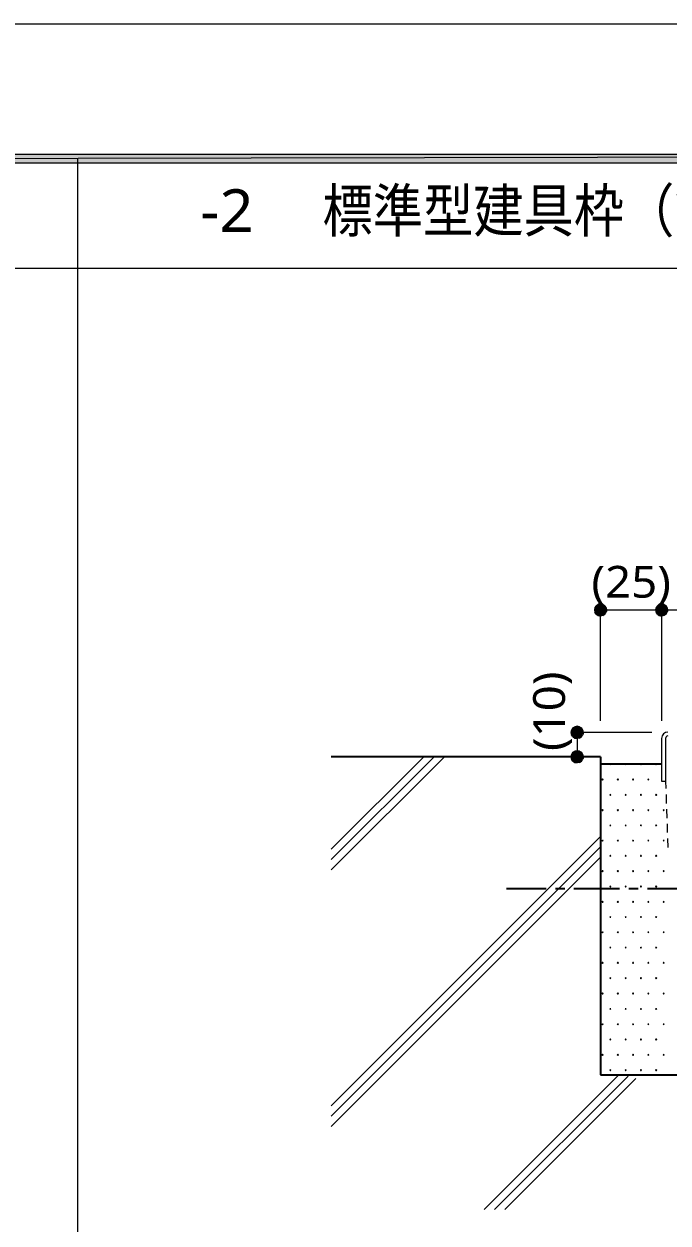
# Model space of a CAD drawing. Header units: millimetres. Extents: x 0 to 420, y 0 to 297.
# Drawn here: x 205.8 to 258.4, y 199 to 297 of the extents above; entities that cross this region are included whole.
import ezdxf
from ezdxf.enums import TextEntityAlignment as Align

# ---------------------------------------------------------------- set-up
doc = ezdxf.new("R2010")
doc.units = ezdxf.units.MM
doc.styles.add('kst32b', font='NotoSansJP-Variable.ttf')

msp = doc.modelspace()

# ---------------------------------------------------------------- hatches: boundary and pattern name
h = msp.add_hatch(color=7)
h.paths.add_polyline_path([(394.166, 285.623), (394.166, 286.321), (26.183, 285.623), (394.166, 285.623)])
h.paths.add_polyline_path([(394.166, 286.321), (26.183, 285.623), (26.183, 286.321), (394.166, 286.321)])
for points in [[(252.412, 249.28), (252.391, 249.089), (252.878, 249.089), (252.412, 249.28)], [(257.429, 249.28), (257.387, 249.089), (257.873, 249.089), (257.429, 249.28)], [(250.507, 239.268), (250.465, 239.078), (250.973, 239.078), (250.507, 239.268)], [(250.507, 237.278), (250.465, 237.088), (250.973, 237.088), (250.507, 237.278)], [(253.682, 236.516), (253.661, 236.495), (253.64, 236.474), (253.661, 236.453), (253.682, 236.432), (253.704, 236.453), (253.725, 236.474), (253.704, 236.495), (253.682, 236.516)], [(254.931, 236.516), (254.91, 236.495), (254.889, 236.474), (254.91, 236.453), (254.931, 236.432), (254.953, 236.453), (254.974, 236.474), (254.953, 236.495), (254.931, 236.516)], [(256.18, 236.516), (256.159, 236.495), (256.138, 236.474), (256.159, 236.453), (256.18, 236.432), (256.201, 236.453), (256.223, 236.474), (256.201, 236.495), (256.18, 236.516)], [(257.429, 236.516), (257.408, 236.495), (257.387, 236.474), (257.408, 236.453), (257.429, 236.432), (257.45, 236.453), (257.471, 236.474), (257.45, 236.495), (257.429, 236.516)], [(253.048, 235.267), (253.026, 235.246), (253.005, 235.225), (253.026, 235.204), (253.048, 235.183), (253.069, 235.204), (253.09, 235.225), (253.069, 235.246), (253.048, 235.267)], [(254.296, 235.267), (254.275, 235.246), (254.254, 235.225), (254.275, 235.204), (254.296, 235.183), (254.318, 235.204), (254.339, 235.225), (254.318, 235.246), (254.296, 235.267)], [(255.545, 235.267), (255.524, 235.246), (255.503, 235.225), (255.524, 235.204), (255.545, 235.183), (255.566, 235.204), (255.587, 235.225), (255.566, 235.246), (255.545, 235.267)], [(256.794, 235.267), (256.773, 235.246), (256.752, 235.225), (256.773, 235.204), (256.794, 235.183), (256.815, 235.204), (256.836, 235.225), (256.815, 235.246), (256.794, 235.267)], [(253.682, 234.019), (253.661, 233.997), (253.64, 233.976), (253.661, 233.955), (253.682, 233.934), (253.704, 233.955), (253.725, 233.976), (253.704, 233.997), (253.682, 234.019)], [(254.931, 234.019), (254.91, 233.997), (254.889, 233.976), (254.91, 233.955), (254.931, 233.934), (254.953, 233.955), (254.974, 233.976), (254.953, 233.997), (254.931, 234.019)], [(256.18, 234.019), (256.159, 233.997), (256.138, 233.976), (256.159, 233.955), (256.18, 233.934), (256.201, 233.955), (256.223, 233.976), (256.201, 233.997), (256.18, 234.019)], [(257.429, 234.019), (257.408, 233.997), (257.387, 233.976), (257.408, 233.955), (257.429, 233.934), (257.45, 233.955), (257.471, 233.976), (257.45, 233.997), (257.429, 234.019)], [(253.048, 232.77), (253.026, 232.749), (253.005, 232.728), (253.026, 232.706), (253.048, 232.685), (253.069, 232.706), (253.09, 232.728), (253.069, 232.749), (253.048, 232.77)], [(254.296, 232.77), (254.275, 232.749), (254.254, 232.728), (254.275, 232.706), (254.296, 232.685), (254.318, 232.706), (254.339, 232.728), (254.318, 232.749), (254.296, 232.77)], [(255.545, 232.77), (255.524, 232.749), (255.503, 232.728), (255.524, 232.706), (255.545, 232.685), (255.566, 232.706), (255.587, 232.728), (255.566, 232.749), (255.545, 232.77)], [(256.794, 232.77), (256.773, 232.749), (256.752, 232.728), (256.773, 232.706), (256.794, 232.685), (256.815, 232.706), (256.836, 232.728), (256.815, 232.749), (256.794, 232.77)], [(258.043, 232.77), (258.022, 232.749), (258, 232.728), (258.022, 232.706), (258.043, 232.685), (258.064, 232.706), (258.085, 232.728), (258.064, 232.749), (258.043, 232.77)], [(253.682, 231.521), (253.661, 231.5), (253.64, 231.479), (253.661, 231.457), (253.682, 231.436), (253.704, 231.457), (253.725, 231.479), (253.704, 231.5), (253.682, 231.521)], [(254.931, 231.521), (254.91, 231.5), (254.889, 231.479), (254.91, 231.457), (254.931, 231.436), (254.953, 231.457), (254.974, 231.479), (254.953, 231.5), (254.931, 231.521)], [(256.18, 231.521), (256.159, 231.5), (256.138, 231.479), (256.159, 231.457), (256.18, 231.436), (256.201, 231.457), (256.223, 231.479), (256.201, 231.5), (256.18, 231.521)], [(257.429, 231.521), (257.408, 231.5), (257.387, 231.479), (257.408, 231.457), (257.429, 231.436), (257.45, 231.457), (257.471, 231.479), (257.45, 231.5), (257.429, 231.521)], [(253.048, 230.272), (253.026, 230.251), (253.005, 230.23), (253.026, 230.209), (253.048, 230.187), (253.069, 230.209), (253.09, 230.23), (253.069, 230.251), (253.048, 230.272)], [(254.296, 230.272), (254.275, 230.251), (254.254, 230.23), (254.275, 230.209), (254.296, 230.187), (254.318, 230.209), (254.339, 230.23), (254.318, 230.251), (254.296, 230.272)], [(255.545, 230.272), (255.524, 230.251), (255.503, 230.23), (255.524, 230.209), (255.545, 230.187), (255.566, 230.209), (255.587, 230.23), (255.566, 230.251), (255.545, 230.272)], [(256.794, 230.272), (256.773, 230.251), (256.752, 230.23), (256.773, 230.209), (256.794, 230.187), (256.815, 230.209), (256.836, 230.23), (256.815, 230.251), (256.794, 230.272)], [(258.043, 230.272), (258.022, 230.251), (258, 230.23), (258.022, 230.209), (258.043, 230.187), (258.064, 230.209), (258.085, 230.23), (258.064, 230.251), (258.043, 230.272)], [(253.682, 229.023), (253.661, 229.002), (253.64, 228.981), (253.661, 228.96), (253.682, 228.939), (253.704, 228.96), (253.725, 228.981), (253.704, 229.002), (253.682, 229.023)], [(254.931, 229.023), (254.91, 229.002), (254.889, 228.981), (254.91, 228.96), (254.931, 228.939), (254.953, 228.96), (254.974, 228.981), (254.953, 229.002), (254.931, 229.023)], [(256.18, 229.023), (256.159, 229.002), (256.138, 228.981), (256.159, 228.96), (256.18, 228.939), (256.201, 228.96), (256.223, 228.981), (256.201, 229.002), (256.18, 229.023)], [(257.429, 229.023), (257.408, 229.002), (257.387, 228.981), (257.408, 228.96), (257.429, 228.939), (257.45, 228.96), (257.471, 228.981), (257.45, 229.002), (257.429, 229.023)], [(253.048, 227.774), (253.026, 227.753), (253.005, 227.732), (253.026, 227.711), (253.048, 227.69), (253.069, 227.711), (253.09, 227.732), (253.069, 227.753), (253.048, 227.774)], [(254.296, 227.774), (254.275, 227.753), (254.254, 227.732), (254.275, 227.711), (254.296, 227.69), (254.318, 227.711), (254.339, 227.732), (254.318, 227.753), (254.296, 227.774)], [(255.545, 227.774), (255.524, 227.753), (255.503, 227.732), (255.524, 227.711), (255.545, 227.69), (255.566, 227.711), (255.587, 227.732), (255.566, 227.753), (255.545, 227.774)], [(256.794, 227.774), (256.773, 227.753), (256.752, 227.732), (256.773, 227.711), (256.794, 227.69), (256.815, 227.711), (256.836, 227.732), (256.815, 227.753), (256.794, 227.774)], [(258.043, 227.774), (258.022, 227.753), (258, 227.732), (258.022, 227.711), (258.043, 227.69), (258.064, 227.711), (258.085, 227.732), (258.064, 227.753), (258.043, 227.774)], [(253.682, 226.526), (253.661, 226.504), (253.64, 226.483), (253.661, 226.462), (253.682, 226.441), (253.704, 226.462), (253.725, 226.483), (253.704, 226.504), (253.682, 226.526)], [(254.931, 226.526), (254.91, 226.504), (254.889, 226.483), (254.91, 226.462), (254.931, 226.441), (254.953, 226.462), (254.974, 226.483), (254.953, 226.504), (254.931, 226.526)], [(256.18, 226.526), (256.159, 226.504), (256.138, 226.483), (256.159, 226.462), (256.18, 226.441), (256.201, 226.462), (256.223, 226.483), (256.201, 226.504), (256.18, 226.526)], [(257.429, 226.526), (257.408, 226.504), (257.387, 226.483), (257.408, 226.462), (257.429, 226.441), (257.45, 226.462), (257.471, 226.483), (257.45, 226.504), (257.429, 226.526)], [(253.048, 225.277), (253.026, 225.256), (253.005, 225.234), (253.026, 225.213), (253.048, 225.192), (253.069, 225.213), (253.09, 225.234), (253.069, 225.256), (253.048, 225.277)], [(254.296, 225.277), (254.275, 225.256), (254.254, 225.234), (254.275, 225.213), (254.296, 225.192), (254.318, 225.213), (254.339, 225.234), (254.318, 225.256), (254.296, 225.277)], [(255.545, 225.277), (255.524, 225.256), (255.503, 225.234), (255.524, 225.213), (255.545, 225.192), (255.566, 225.213), (255.587, 225.234), (255.566, 225.256), (255.545, 225.277)], [(256.794, 225.277), (256.773, 225.256), (256.752, 225.234), (256.773, 225.213), (256.794, 225.192), (256.815, 225.213), (256.836, 225.234), (256.815, 225.256), (256.794, 225.277)], [(258.043, 225.277), (258.022, 225.256), (258, 225.234), (258.022, 225.213), (258.043, 225.192), (258.064, 225.213), (258.085, 225.234), (258.064, 225.256), (258.043, 225.277)], [(253.682, 224.028), (253.661, 224.007), (253.64, 223.986), (253.661, 223.964), (253.682, 223.943), (253.704, 223.964), (253.725, 223.986), (253.704, 224.007), (253.682, 224.028)], [(254.931, 224.028), (254.91, 224.007), (254.889, 223.986), (254.91, 223.964), (254.931, 223.943), (254.953, 223.964), (254.974, 223.986), (254.953, 224.007), (254.931, 224.028)], [(256.18, 224.028), (256.159, 224.007), (256.138, 223.986), (256.159, 223.964), (256.18, 223.943), (256.201, 223.964), (256.223, 223.986), (256.201, 224.007), (256.18, 224.028)], [(257.429, 224.028), (257.408, 224.007), (257.387, 223.986), (257.408, 223.964), (257.429, 223.943), (257.45, 223.964), (257.471, 223.986), (257.45, 224.007), (257.429, 224.028)], [(253.048, 222.779), (253.026, 222.758), (253.005, 222.737), (253.026, 222.716), (253.048, 222.695), (253.069, 222.716), (253.09, 222.737), (253.069, 222.758), (253.048, 222.779)], [(254.296, 222.779), (254.275, 222.758), (254.254, 222.737), (254.275, 222.716), (254.296, 222.695), (254.318, 222.716), (254.339, 222.737), (254.318, 222.758), (254.296, 222.779)], [(255.545, 222.779), (255.524, 222.758), (255.503, 222.737), (255.524, 222.716), (255.545, 222.695), (255.566, 222.716), (255.587, 222.737), (255.566, 222.758), (255.545, 222.779)], [(256.794, 222.779), (256.773, 222.758), (256.752, 222.737), (256.773, 222.716), (256.794, 222.695), (256.815, 222.716), (256.836, 222.737), (256.815, 222.758), (256.794, 222.779)], [(258.043, 222.779), (258.022, 222.758), (258, 222.737), (258.022, 222.716), (258.043, 222.695), (258.064, 222.716), (258.085, 222.737), (258.064, 222.758), (258.043, 222.779)], [(253.682, 221.53), (253.661, 221.509), (253.64, 221.488), (253.661, 221.467), (253.682, 221.446), (253.704, 221.467), (253.725, 221.488), (253.704, 221.509), (253.682, 221.53)], [(254.931, 221.53), (254.91, 221.509), (254.889, 221.488), (254.91, 221.467), (254.931, 221.446), (254.953, 221.467), (254.974, 221.488), (254.953, 221.509), (254.931, 221.53)], [(256.18, 221.53), (256.159, 221.509), (256.138, 221.488), (256.159, 221.467), (256.18, 221.446), (256.201, 221.467), (256.223, 221.488), (256.201, 221.509), (256.18, 221.53)], [(257.429, 221.53), (257.408, 221.509), (257.387, 221.488), (257.408, 221.467), (257.429, 221.446), (257.45, 221.467), (257.471, 221.488), (257.45, 221.509), (257.429, 221.53)], [(253.048, 220.281), (253.026, 220.26), (253.005, 220.239), (253.026, 220.218), (253.048, 220.197), (253.069, 220.218), (253.09, 220.239), (253.069, 220.26), (253.048, 220.281)], [(254.296, 220.281), (254.275, 220.26), (254.254, 220.239), (254.275, 220.218), (254.296, 220.197), (254.318, 220.218), (254.339, 220.239), (254.318, 220.26), (254.296, 220.281)], [(255.545, 220.281), (255.524, 220.26), (255.503, 220.239), (255.524, 220.218), (255.545, 220.197), (255.566, 220.218), (255.587, 220.239), (255.566, 220.26), (255.545, 220.281)], [(256.794, 220.281), (256.773, 220.26), (256.752, 220.239), (256.773, 220.218), (256.794, 220.197), (256.815, 220.218), (256.836, 220.239), (256.815, 220.26), (256.794, 220.281)], [(258.043, 220.281), (258.022, 220.26), (258, 220.239), (258.022, 220.218), (258.043, 220.197), (258.064, 220.218), (258.085, 220.239), (258.064, 220.26), (258.043, 220.281)], [(253.682, 219.033), (253.661, 219.012), (253.64, 218.99), (253.661, 218.969), (253.682, 218.948), (253.704, 218.969), (253.725, 218.99), (253.704, 219.012), (253.682, 219.033)], [(254.931, 219.033), (254.91, 219.012), (254.889, 218.99), (254.91, 218.969), (254.931, 218.948), (254.953, 218.969), (254.974, 218.99), (254.953, 219.012), (254.931, 219.033)], [(256.18, 219.033), (256.159, 219.012), (256.138, 218.99), (256.159, 218.969), (256.18, 218.948), (256.201, 218.969), (256.223, 218.99), (256.201, 219.012), (256.18, 219.033)], [(257.429, 219.033), (257.408, 219.012), (257.387, 218.99), (257.408, 218.969), (257.429, 218.948), (257.45, 218.969), (257.471, 218.99), (257.45, 219.012), (257.429, 219.033)], [(253.048, 217.784), (253.026, 217.763), (253.005, 217.741), (253.026, 217.72), (253.048, 217.699), (253.069, 217.72), (253.09, 217.741), (253.069, 217.763), (253.048, 217.784)], [(254.296, 217.784), (254.275, 217.763), (254.254, 217.741), (254.275, 217.72), (254.296, 217.699), (254.318, 217.72), (254.339, 217.741), (254.318, 217.763), (254.296, 217.784)], [(255.545, 217.784), (255.524, 217.763), (255.503, 217.741), (255.524, 217.72), (255.545, 217.699), (255.566, 217.72), (255.587, 217.741), (255.566, 217.763), (255.545, 217.784)], [(256.794, 217.784), (256.773, 217.763), (256.752, 217.741), (256.773, 217.72), (256.794, 217.699), (256.815, 217.72), (256.836, 217.741), (256.815, 217.763), (256.794, 217.784)], [(258.043, 217.784), (258.022, 217.763), (258, 217.741), (258.022, 217.72), (258.043, 217.699), (258.064, 217.72), (258.085, 217.741), (258.064, 217.763), (258.043, 217.784)], [(253.682, 216.514), (253.661, 216.493), (253.64, 216.471), (253.661, 216.45), (253.682, 216.429), (253.704, 216.45), (253.725, 216.471), (253.704, 216.493), (253.682, 216.514)], [(254.931, 216.514), (254.91, 216.493), (254.889, 216.471), (254.91, 216.45), (254.931, 216.429), (254.953, 216.45), (254.974, 216.471), (254.953, 216.493), (254.931, 216.514)], [(256.18, 216.514), (256.159, 216.493), (256.138, 216.471), (256.159, 216.45), (256.18, 216.429), (256.201, 216.45), (256.223, 216.471), (256.201, 216.493), (256.18, 216.514)], [(257.429, 216.514), (257.408, 216.493), (257.387, 216.471), (257.408, 216.45), (257.429, 216.429), (257.45, 216.45), (257.471, 216.471), (257.45, 216.493), (257.429, 216.514)], [(253.048, 215.265), (253.026, 215.244), (253.005, 215.223), (253.026, 215.201), (253.048, 215.18), (253.069, 215.201), (253.09, 215.223), (253.069, 215.244), (253.048, 215.265)], [(254.296, 215.265), (254.275, 215.244), (254.254, 215.223), (254.275, 215.201), (254.296, 215.18), (254.318, 215.201), (254.339, 215.223), (254.318, 215.244), (254.296, 215.265)], [(255.545, 215.265), (255.524, 215.244), (255.503, 215.223), (255.524, 215.201), (255.545, 215.18), (255.566, 215.201), (255.587, 215.223), (255.566, 215.244), (255.545, 215.265)], [(256.794, 215.265), (256.773, 215.244), (256.752, 215.223), (256.773, 215.201), (256.794, 215.18), (256.815, 215.201), (256.836, 215.223), (256.815, 215.244), (256.794, 215.265)], [(258.043, 215.265), (258.022, 215.244), (258, 215.223), (258.022, 215.201), (258.043, 215.18), (258.064, 215.201), (258.085, 215.223), (258.064, 215.244), (258.043, 215.265)], [(253.682, 214.016), (253.661, 213.995), (253.64, 213.974), (253.661, 213.953), (253.682, 213.931), (253.704, 213.953), (253.725, 213.974), (253.704, 213.995), (253.682, 214.016)], [(254.931, 214.016), (254.91, 213.995), (254.889, 213.974), (254.91, 213.953), (254.931, 213.931), (254.953, 213.953), (254.974, 213.974), (254.953, 213.995), (254.931, 214.016)], [(256.18, 214.016), (256.159, 213.995), (256.138, 213.974), (256.159, 213.953), (256.18, 213.931), (256.201, 213.953), (256.223, 213.974), (256.201, 213.995), (256.18, 214.016)], [(257.429, 214.016), (257.408, 213.995), (257.387, 213.974), (257.408, 213.953), (257.429, 213.931), (257.45, 213.953), (257.471, 213.974), (257.45, 213.995), (257.429, 214.016)], [(253.048, 212.767), (253.026, 212.746), (253.005, 212.725), (253.026, 212.704), (253.048, 212.683), (253.069, 212.704), (253.09, 212.725), (253.069, 212.746), (253.048, 212.767)], [(254.296, 212.767), (254.275, 212.746), (254.254, 212.725), (254.275, 212.704), (254.296, 212.683), (254.318, 212.704), (254.339, 212.725), (254.318, 212.746), (254.296, 212.767)], [(255.545, 212.767), (255.524, 212.746), (255.503, 212.725), (255.524, 212.704), (255.545, 212.683), (255.566, 212.704), (255.587, 212.725), (255.566, 212.746), (255.545, 212.767)], [(256.794, 212.767), (256.773, 212.746), (256.752, 212.725), (256.773, 212.704), (256.794, 212.683), (256.815, 212.704), (256.836, 212.725), (256.815, 212.746), (256.794, 212.767)], [(258.043, 212.767), (258.022, 212.746), (258, 212.725), (258.022, 212.704), (258.043, 212.683), (258.064, 212.704), (258.085, 212.725), (258.064, 212.746), (258.043, 212.767)], [(253.682, 211.519), (253.661, 211.497), (253.64, 211.476), (253.661, 211.455), (253.682, 211.434), (253.704, 211.455), (253.725, 211.476), (253.704, 211.497), (253.682, 211.519)], [(254.931, 211.519), (254.91, 211.497), (254.889, 211.476), (254.91, 211.455), (254.931, 211.434), (254.953, 211.455), (254.974, 211.476), (254.953, 211.497), (254.931, 211.519)], [(256.18, 211.519), (256.159, 211.497), (256.138, 211.476), (256.159, 211.455), (256.18, 211.434), (256.201, 211.455), (256.223, 211.476), (256.201, 211.497), (256.18, 211.519)], [(257.429, 211.519), (257.408, 211.497), (257.387, 211.476), (257.408, 211.455), (257.429, 211.434), (257.45, 211.455), (257.471, 211.476), (257.45, 211.497), (257.429, 211.519)]]:
    msp.add_hatch(color=7).paths.add_polyline_path(points)
h = msp.add_hatch(color=7)
h.paths.add_polyline_path([(252.391, 249.089), (252.412, 248.899), (252.878, 249.089), (252.391, 249.089)])
h.paths.add_polyline_path([(252.412, 248.899), (252.878, 249.089), (252.518, 248.729), (252.412, 248.899)])
h.paths.add_polyline_path([(252.878, 249.089), (252.518, 248.729), (252.688, 248.624), (252.878, 249.089)])
h = msp.add_hatch(color=7)
h.paths.add_polyline_path([(252.878, 249.576), (252.688, 249.555), (252.878, 249.089), (252.878, 249.576)])
h.paths.add_polyline_path([(252.688, 249.555), (252.878, 249.089), (252.518, 249.428), (252.688, 249.555)])
h.paths.add_polyline_path([(252.878, 249.089), (252.518, 249.428), (252.412, 249.28), (252.878, 249.089)])
h = msp.add_hatch(color=7)
h.paths.add_polyline_path([(252.688, 248.624), (252.878, 248.581), (252.878, 249.089), (252.688, 248.624)])
h.paths.add_polyline_path([(252.878, 248.581), (252.878, 249.089), (253.069, 248.624), (252.878, 248.581)])
h.paths.add_polyline_path([(252.878, 249.089), (253.069, 248.624), (253.238, 248.729), (252.878, 249.089)])
h = msp.add_hatch(color=7)
h.paths.add_polyline_path([(253.344, 249.28), (253.238, 249.428), (252.878, 249.089), (253.344, 249.28)])
h.paths.add_polyline_path([(253.238, 249.428), (252.878, 249.089), (253.069, 249.555), (253.238, 249.428)])
h.paths.add_polyline_path([(252.878, 249.089), (253.069, 249.555), (252.878, 249.576), (252.878, 249.089)])
h = msp.add_hatch(color=7)
h.paths.add_polyline_path([(253.238, 248.729), (253.344, 248.899), (252.878, 249.089), (253.238, 248.729)])
h.paths.add_polyline_path([(253.344, 248.899), (252.878, 249.089), (253.386, 249.089), (253.344, 248.899)])
h.paths.add_polyline_path([(252.878, 249.089), (253.386, 249.089), (253.344, 249.28), (252.878, 249.089)])
h = msp.add_hatch(color=7)
h.paths.add_polyline_path([(257.387, 249.089), (257.429, 248.899), (257.873, 249.089), (257.387, 249.089)])
h.paths.add_polyline_path([(257.429, 248.899), (257.873, 249.089), (257.535, 248.729), (257.429, 248.899)])
h.paths.add_polyline_path([(257.873, 249.089), (257.535, 248.729), (257.683, 248.624), (257.873, 249.089)])
h = msp.add_hatch(color=7)
h.paths.add_polyline_path([(257.873, 249.576), (257.683, 249.555), (257.873, 249.089), (257.873, 249.576)])
h.paths.add_polyline_path([(257.683, 249.555), (257.873, 249.089), (257.535, 249.428), (257.683, 249.555)])
h.paths.add_polyline_path([(257.873, 249.089), (257.535, 249.428), (257.429, 249.28), (257.873, 249.089)])
h = msp.add_hatch(color=7)
h.paths.add_polyline_path([(257.683, 248.624), (257.873, 248.581), (257.873, 249.089), (257.683, 248.624)])
h.paths.add_polyline_path([(257.873, 248.581), (257.873, 249.089), (258.064, 248.624), (257.873, 248.581)])
h.paths.add_polyline_path([(257.873, 249.089), (258.064, 248.624), (258.233, 248.729), (257.873, 249.089)])
h = msp.add_hatch(color=7)
h.paths.add_polyline_path([(258.339, 249.28), (258.233, 249.428), (257.873, 249.089), (258.339, 249.28)])
h.paths.add_polyline_path([(258.233, 249.428), (257.873, 249.089), (258.064, 249.555), (258.233, 249.428)])
h.paths.add_polyline_path([(257.873, 249.089), (258.064, 249.555), (257.873, 249.576), (257.873, 249.089)])
h = msp.add_hatch(color=7)
h.paths.add_polyline_path([(258.233, 248.729), (258.339, 248.899), (257.873, 249.089), (258.233, 248.729)])
h.paths.add_polyline_path([(258.339, 248.899), (257.873, 249.089), (258.382, 249.089), (258.339, 248.899)])
h.paths.add_polyline_path([(257.873, 249.089), (258.382, 249.089), (258.339, 249.28), (257.873, 249.089)])
h = msp.add_hatch(color=7)
h.paths.add_polyline_path([(250.973, 239.586), (250.783, 239.543), (250.973, 239.078), (250.973, 239.586)])
h.paths.add_polyline_path([(250.783, 239.543), (250.973, 239.078), (250.613, 239.437), (250.783, 239.543)])
h.paths.add_polyline_path([(250.973, 239.078), (250.613, 239.437), (250.507, 239.268), (250.973, 239.078)])
h = msp.add_hatch(color=7)
h.paths.add_polyline_path([(251.439, 239.268), (251.333, 239.437), (250.973, 239.078), (251.439, 239.268)])
h.paths.add_polyline_path([(251.333, 239.437), (250.973, 239.078), (251.164, 239.543), (251.333, 239.437)])
h.paths.add_polyline_path([(250.973, 239.078), (251.164, 239.543), (250.973, 239.586), (250.973, 239.078)])
h = msp.add_hatch(color=7)
h.paths.add_polyline_path([(251.333, 238.739), (251.439, 238.887), (250.973, 239.078), (251.333, 238.739)])
h.paths.add_polyline_path([(251.439, 238.887), (250.973, 239.078), (251.481, 239.078), (251.439, 238.887)])
h.paths.add_polyline_path([(250.973, 239.078), (251.481, 239.078), (251.439, 239.268), (250.973, 239.078)])
h = msp.add_hatch(color=7)
h.paths.add_polyline_path([(250.465, 239.078), (250.507, 238.887), (250.973, 239.078), (250.465, 239.078)])
h.paths.add_polyline_path([(250.507, 238.887), (250.973, 239.078), (250.613, 238.739), (250.507, 238.887)])
h.paths.add_polyline_path([(250.973, 239.078), (250.613, 238.739), (250.783, 238.612), (250.973, 239.078)])
h = msp.add_hatch(color=7)
h.paths.add_polyline_path([(250.783, 238.612), (250.973, 238.591), (250.973, 239.078), (250.783, 238.612)])
h.paths.add_polyline_path([(250.973, 238.591), (250.973, 239.078), (251.164, 238.612), (250.973, 238.591)])
h.paths.add_polyline_path([(250.973, 239.078), (251.164, 238.612), (251.333, 238.739), (250.973, 239.078)])
h = msp.add_hatch(color=7)
h.paths.add_polyline_path([(250.973, 237.575), (250.783, 237.554), (250.973, 237.088), (250.973, 237.575)])
h.paths.add_polyline_path([(250.783, 237.554), (250.973, 237.088), (250.613, 237.448), (250.783, 237.554)])
h.paths.add_polyline_path([(250.973, 237.088), (250.613, 237.448), (250.507, 237.278), (250.973, 237.088)])
h = msp.add_hatch(color=7)
h.paths.add_polyline_path([(251.439, 237.278), (251.333, 237.448), (250.973, 237.088), (251.439, 237.278)])
h.paths.add_polyline_path([(251.333, 237.448), (250.973, 237.088), (251.164, 237.554), (251.333, 237.448)])
h.paths.add_polyline_path([(250.973, 237.088), (251.164, 237.554), (250.973, 237.575), (250.973, 237.088)])
h = msp.add_hatch(color=7)
h.paths.add_polyline_path([(251.333, 236.728), (251.439, 236.897), (250.973, 237.088), (251.333, 236.728)])
h.paths.add_polyline_path([(251.439, 236.897), (250.973, 237.088), (251.481, 237.088), (251.439, 236.897)])
h.paths.add_polyline_path([(250.973, 237.088), (251.481, 237.088), (251.439, 237.278), (250.973, 237.088)])
h = msp.add_hatch(color=7)
h.paths.add_polyline_path([(250.465, 237.088), (250.507, 236.897), (250.973, 237.088), (250.465, 237.088)])
h.paths.add_polyline_path([(250.507, 236.897), (250.973, 237.088), (250.613, 236.728), (250.507, 236.897)])
h.paths.add_polyline_path([(250.973, 237.088), (250.613, 236.728), (250.783, 236.622), (250.973, 237.088)])
h = msp.add_hatch(color=7)
h.paths.add_polyline_path([(250.783, 236.622), (250.973, 236.58), (250.973, 237.088), (250.783, 236.622)])
h.paths.add_polyline_path([(250.973, 236.58), (250.973, 237.088), (251.164, 236.622), (250.973, 236.58)])
h.paths.add_polyline_path([(250.973, 237.088), (251.164, 236.622), (251.333, 236.728), (250.973, 237.088)])

# ---------------------------------------------------------------- linework, layer by layer
at = {"lineweight": 13}
msp.add_lwpolyline([(0.191, 0), (0.191, 296.968), (420.158, 296.968), (420.158, 0)], close=True, dxfattribs=at)
at = {"lineweight": 0}
for points in [[(394.166, 285.623), (394.166, 286.321), (26.183, 285.623)], [(394.166, 286.321), (26.183, 285.623), (26.183, 286.321)], [(252.412, 249.28), (252.391, 249.089), (252.878, 249.089)], [(252.391, 249.089), (252.412, 248.899), (252.878, 249.089)], [(252.878, 249.089), (252.518, 249.428), (252.412, 249.28)], [(252.412, 248.899), (252.878, 249.089), (252.518, 248.729)], [(252.688, 249.555), (252.878, 249.089), (252.518, 249.428)], [(252.878, 249.089), (252.518, 248.729), (252.688, 248.624)], [(252.878, 249.576), (252.688, 249.555), (252.878, 249.089)], [(252.688, 248.624), (252.878, 248.581), (252.878, 249.089)], [(252.878, 249.089), (253.069, 249.555), (252.878, 249.576)], [(253.238, 249.428), (252.878, 249.089), (253.069, 249.555)], [(253.344, 249.28), (253.238, 249.428), (252.878, 249.089)], [(252.878, 249.089), (253.386, 249.089), (253.344, 249.28)], [(252.878, 248.581), (252.878, 249.089), (253.069, 248.624)], [(252.878, 249.089), (253.069, 248.624), (253.238, 248.729)], [(253.238, 248.729), (253.344, 248.899), (252.878, 249.089)], [(253.344, 248.899), (252.878, 249.089), (253.386, 249.089)], [(257.429, 249.28), (257.387, 249.089), (257.873, 249.089)], [(257.387, 249.089), (257.429, 248.899), (257.873, 249.089)], [(257.873, 249.089), (257.535, 249.428), (257.429, 249.28)], [(257.429, 248.899), (257.873, 249.089), (257.535, 248.729)], [(257.683, 249.555), (257.873, 249.089), (257.535, 249.428)], [(257.873, 249.089), (257.535, 248.729), (257.683, 248.624)], [(257.873, 249.576), (257.683, 249.555), (257.873, 249.089)], [(257.683, 248.624), (257.873, 248.581), (257.873, 249.089)], [(257.873, 249.089), (258.064, 249.555), (257.873, 249.576)], [(258.233, 249.428), (257.873, 249.089), (258.064, 249.555)], [(258.339, 249.28), (258.233, 249.428), (257.873, 249.089)], [(257.873, 249.089), (258.382, 249.089), (258.339, 249.28)], [(257.873, 248.581), (257.873, 249.089), (258.064, 248.624)], [(257.873, 249.089), (258.064, 248.624), (258.233, 248.729)], [(258.233, 248.729), (258.339, 248.899), (257.873, 249.089)], [(258.339, 248.899), (257.873, 249.089), (258.382, 249.089)], [(250.507, 239.268), (250.465, 239.078), (250.973, 239.078)], [(250.973, 239.078), (250.613, 239.437), (250.507, 239.268)], [(250.783, 239.543), (250.973, 239.078), (250.613, 239.437)], [(250.973, 239.586), (250.783, 239.543), (250.973, 239.078)], [(250.973, 239.078), (251.164, 239.543), (250.973, 239.586)], [(251.333, 239.437), (250.973, 239.078), (251.164, 239.543)], [(251.439, 239.268), (251.333, 239.437), (250.973, 239.078)], [(250.973, 239.078), (251.481, 239.078), (251.439, 239.268)], [(250.465, 239.078), (250.507, 238.887), (250.973, 239.078)], [(250.507, 238.887), (250.973, 239.078), (250.613, 238.739)], [(250.973, 239.078), (250.613, 238.739), (250.783, 238.612)], [(250.783, 238.612), (250.973, 238.591), (250.973, 239.078)], [(250.973, 238.591), (250.973, 239.078), (251.164, 238.612)], [(250.973, 239.078), (251.164, 238.612), (251.333, 238.739)], [(251.333, 238.739), (251.439, 238.887), (250.973, 239.078)], [(251.439, 238.887), (250.973, 239.078), (251.481, 239.078)], [(250.507, 237.278), (250.465, 237.088), (250.973, 237.088)], [(250.973, 237.088), (250.613, 237.448), (250.507, 237.278)], [(250.783, 237.554), (250.973, 237.088), (250.613, 237.448)], [(250.973, 237.575), (250.783, 237.554), (250.973, 237.088)], [(250.973, 237.088), (251.164, 237.554), (250.973, 237.575)], [(251.333, 237.448), (250.973, 237.088), (251.164, 237.554)], [(251.439, 237.278), (251.333, 237.448), (250.973, 237.088)], [(250.973, 237.088), (251.481, 237.088), (251.439, 237.278)], [(250.465, 237.088), (250.507, 236.897), (250.973, 237.088)], [(250.507, 236.897), (250.973, 237.088), (250.613, 236.728)], [(250.973, 237.088), (250.613, 236.728), (250.783, 236.622)], [(250.783, 236.622), (250.973, 236.58), (250.973, 237.088)], [(250.973, 236.58), (250.973, 237.088), (251.164, 236.622)], [(250.973, 237.088), (251.164, 236.622), (251.333, 236.728)], [(251.333, 236.728), (251.439, 236.897), (250.973, 237.088)], [(251.439, 236.897), (250.973, 237.088), (251.481, 237.088)], [(253.682, 236.516), (253.661, 236.495), (253.64, 236.474), (253.661, 236.453), (253.682, 236.432), (253.704, 236.453), (253.725, 236.474), (253.704, 236.495)], [(254.931, 236.516), (254.91, 236.495), (254.889, 236.474), (254.91, 236.453), (254.931, 236.432), (254.953, 236.453), (254.974, 236.474), (254.953, 236.495)], [(256.18, 236.516), (256.159, 236.495), (256.138, 236.474), (256.159, 236.453), (256.18, 236.432), (256.201, 236.453), (256.223, 236.474), (256.201, 236.495)], [(257.429, 236.516), (257.408, 236.495), (257.387, 236.474), (257.408, 236.453), (257.429, 236.432), (257.45, 236.453), (257.471, 236.474), (257.45, 236.495)], [(253.048, 235.267), (253.026, 235.246), (253.005, 235.225), (253.026, 235.204), (253.048, 235.183), (253.069, 235.204), (253.09, 235.225), (253.069, 235.246)], [(254.296, 235.267), (254.275, 235.246), (254.254, 235.225), (254.275, 235.204), (254.296, 235.183), (254.318, 235.204), (254.339, 235.225), (254.318, 235.246)], [(255.545, 235.267), (255.524, 235.246), (255.503, 235.225), (255.524, 235.204), (255.545, 235.183), (255.566, 235.204), (255.587, 235.225), (255.566, 235.246)], [(256.794, 235.267), (256.773, 235.246), (256.752, 235.225), (256.773, 235.204), (256.794, 235.183), (256.815, 235.204), (256.836, 235.225), (256.815, 235.246)], [(253.682, 234.019), (253.661, 233.997), (253.64, 233.976), (253.661, 233.955), (253.682, 233.934), (253.704, 233.955), (253.725, 233.976), (253.704, 233.997)], [(254.931, 234.019), (254.91, 233.997), (254.889, 233.976), (254.91, 233.955), (254.931, 233.934), (254.953, 233.955), (254.974, 233.976), (254.953, 233.997)], [(256.18, 234.019), (256.159, 233.997), (256.138, 233.976), (256.159, 233.955), (256.18, 233.934), (256.201, 233.955), (256.223, 233.976), (256.201, 233.997)], [(257.429, 234.019), (257.408, 233.997), (257.387, 233.976), (257.408, 233.955), (257.429, 233.934), (257.45, 233.955), (257.471, 233.976), (257.45, 233.997)], [(253.048, 232.77), (253.026, 232.749), (253.005, 232.728), (253.026, 232.706), (253.048, 232.685), (253.069, 232.706), (253.09, 232.728), (253.069, 232.749)], [(254.296, 232.77), (254.275, 232.749), (254.254, 232.728), (254.275, 232.706), (254.296, 232.685), (254.318, 232.706), (254.339, 232.728), (254.318, 232.749)], [(255.545, 232.77), (255.524, 232.749), (255.503, 232.728), (255.524, 232.706), (255.545, 232.685), (255.566, 232.706), (255.587, 232.728), (255.566, 232.749)], [(256.794, 232.77), (256.773, 232.749), (256.752, 232.728), (256.773, 232.706), (256.794, 232.685), (256.815, 232.706), (256.836, 232.728), (256.815, 232.749)], [(258.043, 232.77), (258.022, 232.749), (258, 232.728), (258.022, 232.706), (258.043, 232.685), (258.064, 232.706), (258.085, 232.728), (258.064, 232.749)], [(253.682, 231.521), (253.661, 231.5), (253.64, 231.479), (253.661, 231.457), (253.682, 231.436), (253.704, 231.457), (253.725, 231.479), (253.704, 231.5)], [(254.931, 231.521), (254.91, 231.5), (254.889, 231.479), (254.91, 231.457), (254.931, 231.436), (254.953, 231.457), (254.974, 231.479), (254.953, 231.5)], [(256.18, 231.521), (256.159, 231.5), (256.138, 231.479), (256.159, 231.457), (256.18, 231.436), (256.201, 231.457), (256.223, 231.479), (256.201, 231.5)], [(257.429, 231.521), (257.408, 231.5), (257.387, 231.479), (257.408, 231.457), (257.429, 231.436), (257.45, 231.457), (257.471, 231.479), (257.45, 231.5)], [(253.048, 230.272), (253.026, 230.251), (253.005, 230.23), (253.026, 230.209), (253.048, 230.187), (253.069, 230.209), (253.09, 230.23), (253.069, 230.251)], [(254.296, 230.272), (254.275, 230.251), (254.254, 230.23), (254.275, 230.209), (254.296, 230.187), (254.318, 230.209), (254.339, 230.23), (254.318, 230.251)], [(255.545, 230.272), (255.524, 230.251), (255.503, 230.23), (255.524, 230.209), (255.545, 230.187), (255.566, 230.209), (255.587, 230.23), (255.566, 230.251)], [(256.794, 230.272), (256.773, 230.251), (256.752, 230.23), (256.773, 230.209), (256.794, 230.187), (256.815, 230.209), (256.836, 230.23), (256.815, 230.251)], [(258.043, 230.272), (258.022, 230.251), (258, 230.23), (258.022, 230.209), (258.043, 230.187), (258.064, 230.209), (258.085, 230.23), (258.064, 230.251)], [(253.682, 229.023), (253.661, 229.002), (253.64, 228.981), (253.661, 228.96), (253.682, 228.939), (253.704, 228.96), (253.725, 228.981), (253.704, 229.002)], [(254.931, 229.023), (254.91, 229.002), (254.889, 228.981), (254.91, 228.96), (254.931, 228.939), (254.953, 228.96), (254.974, 228.981), (254.953, 229.002)], [(256.18, 229.023), (256.159, 229.002), (256.138, 228.981), (256.159, 228.96), (256.18, 228.939), (256.201, 228.96), (256.223, 228.981), (256.201, 229.002)], [(257.429, 229.023), (257.408, 229.002), (257.387, 228.981), (257.408, 228.96), (257.429, 228.939), (257.45, 228.96), (257.471, 228.981), (257.45, 229.002)], [(253.048, 227.774), (253.026, 227.753), (253.005, 227.732), (253.026, 227.711), (253.048, 227.69), (253.069, 227.711), (253.09, 227.732), (253.069, 227.753)], [(254.296, 227.774), (254.275, 227.753), (254.254, 227.732), (254.275, 227.711), (254.296, 227.69), (254.318, 227.711), (254.339, 227.732), (254.318, 227.753)], [(255.545, 227.774), (255.524, 227.753), (255.503, 227.732), (255.524, 227.711), (255.545, 227.69), (255.566, 227.711), (255.587, 227.732), (255.566, 227.753)], [(256.794, 227.774), (256.773, 227.753), (256.752, 227.732), (256.773, 227.711), (256.794, 227.69), (256.815, 227.711), (256.836, 227.732), (256.815, 227.753)], [(258.043, 227.774), (258.022, 227.753), (258, 227.732), (258.022, 227.711), (258.043, 227.69), (258.064, 227.711), (258.085, 227.732), (258.064, 227.753)], [(253.682, 226.526), (253.661, 226.504), (253.64, 226.483), (253.661, 226.462), (253.682, 226.441), (253.704, 226.462), (253.725, 226.483), (253.704, 226.504)], [(254.931, 226.526), (254.91, 226.504), (254.889, 226.483), (254.91, 226.462), (254.931, 226.441), (254.953, 226.462), (254.974, 226.483), (254.953, 226.504)], [(256.18, 226.526), (256.159, 226.504), (256.138, 226.483), (256.159, 226.462), (256.18, 226.441), (256.201, 226.462), (256.223, 226.483), (256.201, 226.504)], [(257.429, 226.526), (257.408, 226.504), (257.387, 226.483), (257.408, 226.462), (257.429, 226.441), (257.45, 226.462), (257.471, 226.483), (257.45, 226.504)], [(253.048, 225.277), (253.026, 225.256), (253.005, 225.234), (253.026, 225.213), (253.048, 225.192), (253.069, 225.213), (253.09, 225.234), (253.069, 225.256)], [(254.296, 225.277), (254.275, 225.256), (254.254, 225.234), (254.275, 225.213), (254.296, 225.192), (254.318, 225.213), (254.339, 225.234), (254.318, 225.256)], [(255.545, 225.277), (255.524, 225.256), (255.503, 225.234), (255.524, 225.213), (255.545, 225.192), (255.566, 225.213), (255.587, 225.234), (255.566, 225.256)], [(256.794, 225.277), (256.773, 225.256), (256.752, 225.234), (256.773, 225.213), (256.794, 225.192), (256.815, 225.213), (256.836, 225.234), (256.815, 225.256)], [(258.043, 225.277), (258.022, 225.256), (258, 225.234), (258.022, 225.213), (258.043, 225.192), (258.064, 225.213), (258.085, 225.234), (258.064, 225.256)], [(253.682, 224.028), (253.661, 224.007), (253.64, 223.986), (253.661, 223.964), (253.682, 223.943), (253.704, 223.964), (253.725, 223.986), (253.704, 224.007)], [(254.931, 224.028), (254.91, 224.007), (254.889, 223.986), (254.91, 223.964), (254.931, 223.943), (254.953, 223.964), (254.974, 223.986), (254.953, 224.007)], [(256.18, 224.028), (256.159, 224.007), (256.138, 223.986), (256.159, 223.964), (256.18, 223.943), (256.201, 223.964), (256.223, 223.986), (256.201, 224.007)], [(257.429, 224.028), (257.408, 224.007), (257.387, 223.986), (257.408, 223.964), (257.429, 223.943), (257.45, 223.964), (257.471, 223.986), (257.45, 224.007)], [(253.048, 222.779), (253.026, 222.758), (253.005, 222.737), (253.026, 222.716), (253.048, 222.695), (253.069, 222.716), (253.09, 222.737), (253.069, 222.758)], [(254.296, 222.779), (254.275, 222.758), (254.254, 222.737), (254.275, 222.716), (254.296, 222.695), (254.318, 222.716), (254.339, 222.737), (254.318, 222.758)], [(255.545, 222.779), (255.524, 222.758), (255.503, 222.737), (255.524, 222.716), (255.545, 222.695), (255.566, 222.716), (255.587, 222.737), (255.566, 222.758)], [(256.794, 222.779), (256.773, 222.758), (256.752, 222.737), (256.773, 222.716), (256.794, 222.695), (256.815, 222.716), (256.836, 222.737), (256.815, 222.758)], [(258.043, 222.779), (258.022, 222.758), (258, 222.737), (258.022, 222.716), (258.043, 222.695), (258.064, 222.716), (258.085, 222.737), (258.064, 222.758)], [(253.682, 221.53), (253.661, 221.509), (253.64, 221.488), (253.661, 221.467), (253.682, 221.446), (253.704, 221.467), (253.725, 221.488), (253.704, 221.509)], [(254.931, 221.53), (254.91, 221.509), (254.889, 221.488), (254.91, 221.467), (254.931, 221.446), (254.953, 221.467), (254.974, 221.488), (254.953, 221.509)], [(256.18, 221.53), (256.159, 221.509), (256.138, 221.488), (256.159, 221.467), (256.18, 221.446), (256.201, 221.467), (256.223, 221.488), (256.201, 221.509)], [(257.429, 221.53), (257.408, 221.509), (257.387, 221.488), (257.408, 221.467), (257.429, 221.446), (257.45, 221.467), (257.471, 221.488), (257.45, 221.509)], [(253.048, 220.281), (253.026, 220.26), (253.005, 220.239), (253.026, 220.218), (253.048, 220.197), (253.069, 220.218), (253.09, 220.239), (253.069, 220.26)], [(254.296, 220.281), (254.275, 220.26), (254.254, 220.239), (254.275, 220.218), (254.296, 220.197), (254.318, 220.218), (254.339, 220.239), (254.318, 220.26)], [(255.545, 220.281), (255.524, 220.26), (255.503, 220.239), (255.524, 220.218), (255.545, 220.197), (255.566, 220.218), (255.587, 220.239), (255.566, 220.26)], [(256.794, 220.281), (256.773, 220.26), (256.752, 220.239), (256.773, 220.218), (256.794, 220.197), (256.815, 220.218), (256.836, 220.239), (256.815, 220.26)], [(258.043, 220.281), (258.022, 220.26), (258, 220.239), (258.022, 220.218), (258.043, 220.197), (258.064, 220.218), (258.085, 220.239), (258.064, 220.26)], [(253.682, 219.033), (253.661, 219.012), (253.64, 218.99), (253.661, 218.969), (253.682, 218.948), (253.704, 218.969), (253.725, 218.99), (253.704, 219.012)], [(254.931, 219.033), (254.91, 219.012), (254.889, 218.99), (254.91, 218.969), (254.931, 218.948), (254.953, 218.969), (254.974, 218.99), (254.953, 219.012)], [(256.18, 219.033), (256.159, 219.012), (256.138, 218.99), (256.159, 218.969), (256.18, 218.948), (256.201, 218.969), (256.223, 218.99), (256.201, 219.012)], [(257.429, 219.033), (257.408, 219.012), (257.387, 218.99), (257.408, 218.969), (257.429, 218.948), (257.45, 218.969), (257.471, 218.99), (257.45, 219.012)], [(253.048, 217.784), (253.026, 217.763), (253.005, 217.741), (253.026, 217.72), (253.048, 217.699), (253.069, 217.72), (253.09, 217.741), (253.069, 217.763)], [(254.296, 217.784), (254.275, 217.763), (254.254, 217.741), (254.275, 217.72), (254.296, 217.699), (254.318, 217.72), (254.339, 217.741), (254.318, 217.763)], [(255.545, 217.784), (255.524, 217.763), (255.503, 217.741), (255.524, 217.72), (255.545, 217.699), (255.566, 217.72), (255.587, 217.741), (255.566, 217.763)], [(256.794, 217.784), (256.773, 217.763), (256.752, 217.741), (256.773, 217.72), (256.794, 217.699), (256.815, 217.72), (256.836, 217.741), (256.815, 217.763)], [(258.043, 217.784), (258.022, 217.763), (258, 217.741), (258.022, 217.72), (258.043, 217.699), (258.064, 217.72), (258.085, 217.741), (258.064, 217.763)], [(253.682, 216.514), (253.661, 216.493), (253.64, 216.471), (253.661, 216.45), (253.682, 216.429), (253.704, 216.45), (253.725, 216.471), (253.704, 216.493)], [(254.931, 216.514), (254.91, 216.493), (254.889, 216.471), (254.91, 216.45), (254.931, 216.429), (254.953, 216.45), (254.974, 216.471), (254.953, 216.493)], [(256.18, 216.514), (256.159, 216.493), (256.138, 216.471), (256.159, 216.45), (256.18, 216.429), (256.201, 216.45), (256.223, 216.471), (256.201, 216.493)], [(257.429, 216.514), (257.408, 216.493), (257.387, 216.471), (257.408, 216.45), (257.429, 216.429), (257.45, 216.45), (257.471, 216.471), (257.45, 216.493)], [(253.048, 215.265), (253.026, 215.244), (253.005, 215.223), (253.026, 215.201), (253.048, 215.18), (253.069, 215.201), (253.09, 215.223), (253.069, 215.244)], [(254.296, 215.265), (254.275, 215.244), (254.254, 215.223), (254.275, 215.201), (254.296, 215.18), (254.318, 215.201), (254.339, 215.223), (254.318, 215.244)], [(255.545, 215.265), (255.524, 215.244), (255.503, 215.223), (255.524, 215.201), (255.545, 215.18), (255.566, 215.201), (255.587, 215.223), (255.566, 215.244)], [(256.794, 215.265), (256.773, 215.244), (256.752, 215.223), (256.773, 215.201), (256.794, 215.18), (256.815, 215.201), (256.836, 215.223), (256.815, 215.244)], [(258.043, 215.265), (258.022, 215.244), (258, 215.223), (258.022, 215.201), (258.043, 215.18), (258.064, 215.201), (258.085, 215.223), (258.064, 215.244)], [(253.682, 214.016), (253.661, 213.995), (253.64, 213.974), (253.661, 213.953), (253.682, 213.931), (253.704, 213.953), (253.725, 213.974), (253.704, 213.995)], [(254.931, 214.016), (254.91, 213.995), (254.889, 213.974), (254.91, 213.953), (254.931, 213.931), (254.953, 213.953), (254.974, 213.974), (254.953, 213.995)], [(256.18, 214.016), (256.159, 213.995), (256.138, 213.974), (256.159, 213.953), (256.18, 213.931), (256.201, 213.953), (256.223, 213.974), (256.201, 213.995)], [(257.429, 214.016), (257.408, 213.995), (257.387, 213.974), (257.408, 213.953), (257.429, 213.931), (257.45, 213.953), (257.471, 213.974), (257.45, 213.995)], [(253.048, 212.767), (253.026, 212.746), (253.005, 212.725), (253.026, 212.704), (253.048, 212.683), (253.069, 212.704), (253.09, 212.725), (253.069, 212.746)], [(254.296, 212.767), (254.275, 212.746), (254.254, 212.725), (254.275, 212.704), (254.296, 212.683), (254.318, 212.704), (254.339, 212.725), (254.318, 212.746)], [(255.545, 212.767), (255.524, 212.746), (255.503, 212.725), (255.524, 212.704), (255.545, 212.683), (255.566, 212.704), (255.587, 212.725), (255.566, 212.746)], [(256.794, 212.767), (256.773, 212.746), (256.752, 212.725), (256.773, 212.704), (256.794, 212.683), (256.815, 212.704), (256.836, 212.725), (256.815, 212.746)], [(258.043, 212.767), (258.022, 212.746), (258, 212.725), (258.022, 212.704), (258.043, 212.683), (258.064, 212.704), (258.085, 212.725), (258.064, 212.746)], [(253.682, 211.519), (253.661, 211.497), (253.64, 211.476), (253.661, 211.455), (253.682, 211.434), (253.704, 211.455), (253.725, 211.476), (253.704, 211.497)], [(254.931, 211.519), (254.91, 211.497), (254.889, 211.476), (254.91, 211.455), (254.931, 211.434), (254.953, 211.455), (254.974, 211.476), (254.953, 211.497)], [(256.18, 211.519), (256.159, 211.497), (256.138, 211.476), (256.159, 211.455), (256.18, 211.434), (256.201, 211.455), (256.223, 211.476), (256.201, 211.497)], [(257.429, 211.519), (257.408, 211.497), (257.387, 211.476), (257.408, 211.455), (257.429, 211.434), (257.45, 211.455), (257.471, 211.476), (257.45, 211.497)]]:
    msp.add_lwpolyline(points, close=True, dxfattribs=at)
at = {"lineweight": 13}
for points in [[(210.164, 45.995), (210.164, 285.983)], [(394.166, 276.987), (26.183, 276.987)], [(252.878, 240.03), (252.878, 249.089), (257.873, 249.089), (262.89, 249.089), (263.483, 249.089)], [(257.873, 249.089), (257.873, 240.03)], [(258.392, 239.099), (258.19, 239.058), (258.025, 238.947), (257.914, 238.782), (257.874, 238.58)], [(257.069, 239.078), (250.973, 239.078)], [(250.973, 239.078), (250.973, 237.088)], [(257.873, 238.57), (257.873, 235.077)], [(258.392, 238.781), (258.314, 238.765), (258.25, 238.722), (258.207, 238.658), (258.191, 238.58)], [(258.191, 238.57), (258.191, 235.077)], [(240.136, 237.088), (230.886, 227.838)], [(238.443, 237.088), (230.886, 229.531)], [(239.289, 237.088), (230.886, 228.685)], [(251.926, 237.088), (251.883, 237.046)], [(257.873, 235.077), (258.191, 235.077)], [(258.191, 235.077), (258.212, 234.484)], [(258.233, 233.997), (258.254, 233.278)], [(258.276, 232.791), (258.297, 232.071)], [(258.318, 231.606), (258.339, 230.886)], [(252.878, 230.568), (230.886, 208.555)], [(258.36, 230.399), (258.382, 229.679)], [(252.878, 229.722), (230.886, 207.708)], [(252.878, 228.875), (230.886, 206.862)], [(254.381, 211.095), (243.374, 200.088)], [(255.143, 210.989), (244.221, 200.088)], [(255.778, 210.778), (245.068, 200.088)]]:
    msp.add_lwpolyline(points, dxfattribs=at)
at = {"lineweight": 25}
for points in [[(252.878, 237.088), (230.886, 237.088)], [(252.878, 237.088), (252.878, 211.095)], [(257.873, 236.474), (252.878, 236.474)], [(245.195, 226.314), (248.454, 226.314)], [(249.195, 226.314), (249.957, 226.314)], [(250.698, 226.314), (254.445, 226.314)], [(255.207, 226.314), (255.947, 226.314)], [(256.709, 226.314), (259.948, 226.314)], [(252.878, 211.095), (260.879, 211.095)]]:
    msp.add_lwpolyline(points, dxfattribs=at)

# ---------------------------------------------------------------- texts
at = {"style": 'kst32b'}
for s, height, p, p2 in [('-2', 3.4908, (220.176, 279.971), (224.539, 279.971)), ('標準型建具枠（簡易気密型鋼製建具）', 3.49081, (230.166, 279.971), (299.982, 279.971)), ('(25)', 2.5989, (252.137, 250.084), (258.635, 250.084)), ('(10)', 2.5989, (249.978, 237.554), (249.978, 244.051))]:
    msp.add_text(s, height=height, dxfattribs=at).set_placement(p, p2, align=Align.FIT)

doc.saveas('drawing.dxf')
